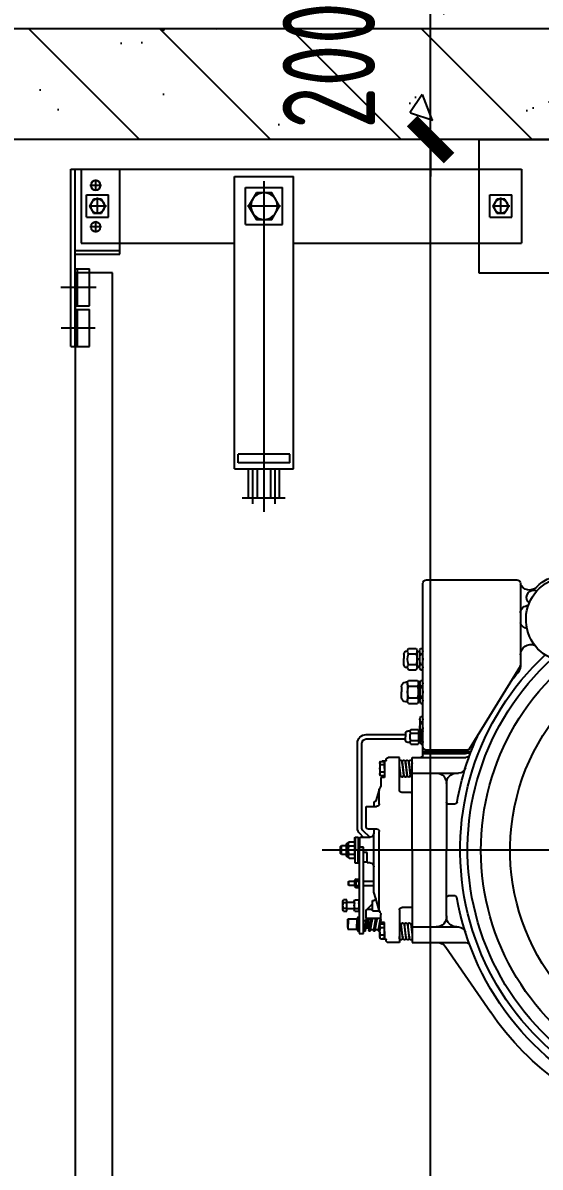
# Model space of a CAD drawing. Extents: x -678900 to 2378000, y 0 to 1840591.
# Drawn here: x -123271 to -122573, y 694482 to 696028 of the extents above; entities that cross this region are included whole.
import ezdxf

# ---------------------------------------------------------------- set-up
doc = ezdxf.new("R2010")
doc.units = 0
doc.header["$LTSCALE"] = 1000
doc.header["$MEASUREMENT"] = 0
doc.header["$PDMODE"] = 1
doc.linetypes.add('DASH', pattern=[0.35, 0.25, -0.1])
doc.layers.get('0').update_dxf_attribs({"linetype": 'CONTINUOUS'})
doc.layers.get('DEFPOINTS').update_dxf_attribs({"color": 8, "linetype": 'CONTINUOUS'})
for name, color, linetype in [('AD-DIMS-INSD', 73, 'CONTINUOUS'), ('AE-ELEV-4', 251, 'CONTINUOUS'), ('AE-HDWR-COVR', 8, 'CONTINUOUS'), ('AE-STRU-HACH', 40, 'CONTINUOUS'), ('AE-WALL', 255, 'CONTINUOUS'), ('C-XREF-INT', 7, 'CONTINUOUS')]:
    doc.layers.add(name, color=color, linetype=linetype)
doc.styles.add('TH-STYLE3', font='TSSDENG', dxfattribs={"width": 0.7, "bigfont": 'TSSDCHN'})
doc.dimstyles.new('TH-DIM50', dxfattribs={"dimscale": 50, "dimtxt": 2.5, "dimasz": 1, "dimexe": 1, "dimexo": 1, "dimgap": 1.5, "dimtad": 1, "dimdec": 0, "dimdsep": 46, "dimtxsty": 'TH-STYLE3', "dimblk1": 'ARCHTICK', "dimblk2": 'ARCHTICK', "dimsah": 1, "dimcen": -1, "dimclrd": 256, "dimclre": 256, "dimclrt": 256, "dimazin": 0, "dimtfac": 1, "dimtdec": 0, "dimtix": 1, "dimtmove": 2, "dimatfit": 0, "dimldrblk": 'ARCHTICK', "dimfxl": 0, "dimtolj": 1, "dimtzin": 0, "dimlwd": -1, "dimlwe": -1, "dimarcsym": 0})

# ---------------------------------------------------------------- blocks, each defined once
blk = doc.blocks.new('DXMX_View_SectionJoint_DEFAULT_191026113000218197')
at = {"layer": 'AE-STRU-HACH'}
h = blk.add_hatch(dxfattribs=at)
h.set_pattern_fill('钢筋混凝土', color=40, scale=50, style=0)
h.set_pattern_definition([(315, (0, 0), (88.38835, 88.38835), []), (320, (0, 0), (-31.376, -358.63), [37.5, -412.5]), (265, (0, 0), (376.096, 69.3757), [30, -330]), (10.4514, (-2.6, -29.9), (344.72, -289.2547), [31.87, -350.571]), (316.1842, (100, -2e-14), (-82.7595, -533.6205), [56.25, -618.75]), (6.6356, (93.1, -44.47), (487.059, -467.331), [47.805, -525.856]), (261.1842, (100, -2e-14), (487.059, -467.331), [45, -495]), (291, (75, -50), (-201.3094, -298.4535), [37.5, -412.5]), (236, (75, -50), (362.575, -121.6577), [30, -330]), (341.4514, (58.22, -74.87), (161.265, -420.1113), [31.87, -350.571]), (307.5, (0, 0), (166.4469, -6.0799), [0, -326, 0, -335, 0, -331.25]), (277.5, (0, 0), (197.2059, -131.5348), [0, -191, 0, -318.5, 0, -126.25]), (237.5, (2e-14, 111.5), (-11.2774, -266.9112), [0, -125, 0, -390, 0, -517.5]), (227.5, (3e-14, 161.5), (50.0525, -291.593), [0, -162.5, 0, -259, 0, -367.5])])
h.paths.add_polyline_path([(-7900, 20044.975163), (-8900, 20044.975163), (-8900, 19764.975163), (-9100, 19764.975163), (-9100, 20044.975163), (-10300, 20044.975163), (-10300, 21164.975163), (-10100, 21164.975163), (-10100, 20164.975163), (-7900, 20164.975163), (-7900, 21164.975163), (-7700, 21164.975163), (-7700, 19914.975163), (-6800, 19914.975163), (-6800, 19814.975163), (-7700, 19814.975163), (-7700, 19414.975163), (-7900, 19414.975163)], flags=0)
h.paths.add_polyline_path([(-11400, 19964.975163), (-11200, 19964.975163), (-11200, 19464.975163), (-11400, 19464.975163)], flags=0)
h.paths.add_polyline_path([(-11400, 18464.975163), (-11200, 18464.975163), (-11200, 18364.975163), (-11400, 18364.975163)], flags=0)
h.paths.add_polyline_path([(-7900, 17114.975163), (-10100, 17114.975163), (-10100, 16864.975163), (-10300, 16864.975163), (-10300, 17264.975163), (-7700, 17264.975163), (-7700, 16864.975163), (-7900, 16864.975163)], flags=0)
h.paths.add_polyline_path([(-11400, 16265.025163), (-11200, 16265.025163), (-11200, 15664.975163), (-10100, 15664.975163), (-10100, 15264.975163), (-10300, 15264.975163), (-10300, 15544.975163), (-11200, 15544.975163), (-11200, 15064.975163), (-11400, 15064.975163)], flags=0)
h.paths.add_polyline_path([(-7850, 15064.975163), (-7815.33, 14987.925163), (-7805, 14964.975163), (-7815.57, 14987.695163), (-7851.53, 15064.975163), (-7805, 14964.975163), (-7900, 14964.975163), (-7900, 16264.975163), (-7700, 16264.975163), (-7700, 15664.975163), (-6700, 15664.975163), (-6700, 15544.975163), (-7700, 15544.975163), (-7700, 14964.975163), (-7805, 14964.975163)], flags=0)
at = {"layer": 'AE-STRU-HACH', "color": 7, "ltscale": 0.3, "flags": 128}
blk.add_lwpolyline([(-7900, 17114.975163), (-10100, 17114.975163), (-10100, 16864.975163), (-10300, 16864.975163), (-10300, 17264.975163), (-7700, 17264.975163), (-7700, 16864.975163), (-7900, 16864.975163), (-7900, 17114.975163)], close=True, dxfattribs=at)
at = {"layer": 'AE-WALL', "ltscale": 0.3, "flags": 128}
blk.add_lwpolyline([(-7900, 17114.975163), (-10100, 17114.975163), (-10100, 16864.975163), (-10300, 16864.975163), (-10300, 17264.975163), (-7700, 17264.975163), (-7700, 16864.975163), (-7900, 16864.975163), (-7900, 17114.975163)], dxfattribs=at)
blk = doc.blocks.new('_ArchTick')
at = {"color": 0, "linetype": 'ByBlock', "const_width": 0.4}
blk.add_lwpolyline([(-0.5, -0.5), (0.5, 0.5)], dxfattribs=at)
blk = doc.blocks.new('*D487')
at = {"layer": 'AD-DIMS-INSD'}
for p, q in [((4144, 15390.1), (4144, 15440.1)), ((4637.7, 15390.1), (4094, 15390.1)), ((4144, 15190), (4144, 15390.1)), ((4637.7, 15190), (4094, 15190)), ((4144, 15190), (4144, 15140))]:
    blk.add_line(p, q, dxfattribs=at)
at = {"layer": 'DEFPOINTS', "color": 0}
for p in [(4144, 15390.1), (4687.7, 15390.1), (4687.7, 15190)]:
    blk.add_point(p, dxfattribs=at)
at = {"layer": 'AD-DIMS-INSD', "xscale": 50, "yscale": 50, "zscale": 50}
for p, rotation in [((4144, 15390.1), 270), ((4144, 15190), 90)]:
    blk.add_blockref('_ArchTick', p, dxfattribs=dict(at, rotation=rotation))
at = {"layer": 'AD-DIMS-INSD', "insert": (4006.5, 15290), "char_height": 125, "attachment_point": 5, "rotation": 90, "style": 'TH-STYLE3'}
blk.add_mtext('\\A1;200', dxfattribs=at)
blk = doc.blocks.new('*D488')
at = {"layer": 'AD-DIMS-INSD'}
for p, q in [((4637.7, 15190), (4094, 15190)), ((4144, 11710), (4144, 15190)), ((4637.7, 11710), (4094, 11710))]:
    blk.add_line(p, q, dxfattribs=at)
at = {"layer": 'DEFPOINTS', "color": 0}
for p in [(4144, 15190), (4687.7, 15190), (4687.7, 11710)]:
    blk.add_point(p, dxfattribs=at)
at = {"layer": 'AD-DIMS-INSD', "xscale": 50, "yscale": 50, "zscale": 50}
for p, rotation in [((4144, 15190), 90), ((4144, 11710), 270)]:
    blk.add_blockref('_ArchTick', p, dxfattribs=dict(at, rotation=rotation))
at = {"layer": 'AD-DIMS-INSD', "insert": (4006.5, 13537.2), "char_height": 125, "attachment_point": 5, "rotation": 90, "style": 'TH-STYLE3'}
blk.add_mtext('\\A1;4350', dxfattribs=at)
blk = doc.blocks.new('冲顶')
at = {"layer": 'AE-ELEV-4'}
for p, q in [((1334184.4, 858599.9), (1333788.4, 858599.9)), ((1334184.4, 858599.9), (1334184.4, 858419.9)), ((1334735.4, 858559.9), (1334126.4, 858559.9)), ((1334126.4, 858559.9), (1334126.4, 858459.9)), ((1334669.4, 858444.9), (1334669.4, 858559.9)), ((1334721.4, 858559.9), (1334721.4, 858459.9)), ((1334729.4, 858320.2), (1334729.4, 858559.9)), ((1334735.4, 858320.2), (1334735.4, 858559.9)), ((1334514.4, 858549.9), (1334434.4, 858549.9)), ((1334434.4, 858154.9), (1334434.4, 858549.9)), ((1334474.4, 858097), (1334474.4, 858543.4)), ((1334514.4, 858154.9), (1334514.4, 858549.9)), ((1334701.9, 858530.4), (1334701.9, 858545.6)), ((1334499.4, 858534.9), (1334449.4, 858534.9)), ((1334449.4, 858484.9), (1334449.4, 858534.9)), ((1334499.4, 858484.9), (1334499.4, 858534.9)), ((1334694.2, 858537.9), (1334710, 858537.9)), ((1334169.4, 858524.9), (1334139.4, 858524.9)), ((1334139.4, 858494.9), (1334139.4, 858524.9)), ((1334143.5, 858509.9), (1334148.9, 858519.4)), ((1334148.9, 858519.4), (1334159.9, 858519.4)), ((1334154.4, 858499), (1334154.4, 858521.4)), ((1334159.9, 858519.4), (1334165.4, 858509.9)), ((1334169.4, 858494.9), (1334169.4, 858524.9)), ((1334714.4, 858524.9), (1334684.4, 858524.9)), ((1334684.4, 858494.9), (1334684.4, 858524.9)), ((1334688.5, 858509.9), (1334693.9, 858519.4)), ((1334693.9, 858519.4), (1334704.9, 858519.4)), ((1334699.4, 858499), (1334699.4, 858521.4)), ((1334704.9, 858519.4), (1334710.4, 858509.9)), ((1334714.4, 858494.9), (1334714.4, 858524.9)), ((1334142.3, 858509.9), (1334165.9, 858509.9)), ((1334148.9, 858500.4), (1334143.5, 858509.9)), ((1334159.9, 858500.4), (1334148.9, 858500.4)), ((1334165.4, 858509.9), (1334159.9, 858500.4)), ((1334452.4, 858509.9), (1334496.8, 858509.9)), ((1334687.3, 858509.9), (1334710.9, 858509.9)), ((1334693.9, 858500.4), (1334688.5, 858509.9)), ((1334704.9, 858500.4), (1334693.9, 858500.4)), ((1334710.4, 858509.9), (1334704.9, 858500.4)), ((1334169.4, 858494.9), (1334139.4, 858494.9)), ((1334499.4, 858484.9), (1334449.4, 858484.9)), ((1334714.4, 858494.9), (1334684.4, 858494.9)), ((1334694, 858481.9), (1334709.8, 858481.9)), ((1334701.7, 858474.4), (1334701.7, 858489.6)), ((1334434.4, 858459.9), (1334126.4, 858459.9)), ((1334434.4, 858459.9), (1334184.4, 858459.9)), ((1334721.4, 858459.9), (1334514.4, 858459.9)), ((1334729.4, 858449.9), (1334669.4, 858449.9)), ((1334729.4, 858444.9), (1334669.4, 858444.9)), ((1334184.4, 858419.9), (1333788.4, 858419.9)), ((1334679.4, 858419.9), (1334729.4, 858419.9)), ((1334679.4, 856099.9), (1334679.4, 858419.9)), ((1334710.4, 858375.2), (1334710.4, 858425.2)), ((1334729.4, 858425.2), (1334710.4, 858425.2)), ((1334726.4, 858375.2), (1334726.4, 858425.2)), ((1334729.4, 858419.9), (1334729.4, 856099.9)), ((1334749.2, 858400.2), (1334701.4, 858400.2)), ((1334729.4, 858375.2), (1334710.4, 858375.2)), ((1334710.4, 858320.2), (1334710.4, 858370.2)), ((1334729.4, 858370.2), (1334710.4, 858370.2)), ((1334726.4, 858320.2), (1334726.4, 858370.2)), ((1334748.4, 858345.2), (1334702.4, 858345.2)), ((1334735.4, 858320.2), (1334710.4, 858320.2)), ((1334439.4, 858162.9), (1334439.4, 858174.9)), ((1334439.4, 858174.9), (1334509.4, 858174.9)), ((1334509.4, 858162.9), (1334509.4, 858174.9)), ((1334514.4, 858154.9), (1334434.4, 858154.9)), ((1334439.4, 858162.9), (1334509.4, 858162.9)), ((1334453.4, 858115.3), (1334453.4, 858154.9)), ((1334459.4, 858107.6), (1334459.4, 858154.9)), ((1334465.4, 858115.3), (1334465.4, 858154.9)), ((1334483.4, 858115.3), (1334483.4, 858154.9)), ((1334489.4, 858107.6), (1334489.4, 858154.9)), ((1334495.4, 858115.3), (1334495.4, 858154.9)), ((1334445.7, 858115.3), (1334473.9, 858115.3)), ((1334475.7, 858115.3), (1334503.9, 858115.3))]:
    blk.add_line(p, q, dxfattribs=at)
at = {"layer": 'AE-ELEV-4', "ltscale": 0.25}
for p, q in [((1334254.9, 858004.9), (1334132.9, 858004.9)), ((1334254.9, 858004.9), (1334133.2, 858004.9)), ((1334127.9, 857999.9), (1334127.9, 857886.9)), ((1334259.9, 857779.9), (1334259.9, 857999.9)), ((1334259.9, 857779.9), (1334259.9, 857999.9)), ((1334259.9, 857767.4), (1334259.9, 857999.9)), ((1334116.2, 857973.2), (1334117.8, 857975.5)), ((1334259.9, 857886.8), (1334259.9, 857908.5)), ((1334263, 857912.1), (1334261.3, 857912.1)), ((1334264.3, 857908.5), (1334264.3, 857886.8)), ((1334264.3, 857907.5), (1334267.4, 857907.5)), ((1334267.4, 857886.8), (1334267.4, 857908.5)), ((1334279.1, 857912.1), (1334268.8, 857912.1)), ((1334280.4, 857909), (1334281, 857909)), ((1334263, 857904.9), (1334261.3, 857904.9)), ((1334279.1, 857904.9), (1334268.8, 857904.9)), ((1334285.4, 857904.6), (1334285.4, 857898.6)), ((1334285.4, 857890.7), (1334285.4, 857898.6)), ((1334127.9, 857888.9), (1334197.1, 857776.3)), ((1334263, 857890.4), (1334261.3, 857890.4)), ((1334263, 857883.2), (1334261.3, 857883.2)), ((1334264.3, 857887.8), (1334267.5, 857887.8)), ((1334279.1, 857890.4), (1334268.8, 857890.4)), ((1334279.1, 857883.2), (1334268.8, 857883.2)), ((1334280.4, 857886.3), (1334281, 857886.3)), ((1334259.9, 857841.7), (1334259.9, 857865.1)), ((1334262.6, 857869), (1334261.4, 857869)), ((1334262.6, 857861.2), (1334261.4, 857861.2)), ((1334263.8, 857866.6), (1334265.9, 857866.6)), ((1334264, 857865.1), (1334264, 857841.7)), ((1334265.7, 857841.7), (1334265.7, 857865.1)), ((1334279.3, 857869), (1334267.2, 857869)), ((1334279.3, 857861.2), (1334267.2, 857861.2)), ((1334280.5, 857866.6), (1334282.7, 857866.6)), ((1334280.7, 857865.1), (1334280.7, 857841.7)), ((1334288.7, 857860.6), (1334288.7, 857853.4)), ((1334288.7, 857846.1), (1334288.7, 857853.4)), ((1334262.6, 857845.6), (1334261.4, 857845.6)), ((1334262.6, 857837.8), (1334261.4, 857837.8)), ((1334263.8, 857840.1), (1334265.9, 857840.1)), ((1334279.3, 857845.6), (1334267.2, 857845.6)), ((1334279.3, 857837.8), (1334267.2, 857837.8)), ((1334280.5, 857840.1), (1334282.7, 857840.1)), ((1334259.9, 857799.7), (1334259.9, 857816.6)), ((1334262.6, 857820.5), (1334261.4, 857820.5)), ((1334264, 857816.6), (1334264, 857799.6)), ((1334260, 857785.5), (1334260, 857800.3)), ((1334262.1, 857802.7), (1334260.9, 857802.7)), ((1334262.6, 857812.7), (1334261.4, 857812.7)), ((1334263, 857800.3), (1334263, 857785.5)), ((1334263, 857799.6), (1334265.1, 857799.6)), ((1334265.1, 857785.5), (1334265.1, 857800.3)), ((1334276.2, 857802.7), (1334266, 857802.7)), ((1334277.1, 857800.6), (1334280.1, 857800.6)), ((1334262.1, 857797.8), (1334260.9, 857797.8)), ((1334262.1, 857788), (1334260.9, 857788)), ((1334263, 857786.2), (1334265.2, 857786.2)), ((1334276.2, 857797.8), (1334266, 857797.8)), ((1334276.2, 857788), (1334266, 857788)), ((1334277.1, 857785.2), (1334280.1, 857785.2)), ((1334283.1, 857797.6), (1334283.1, 857792.9)), ((1334283.1, 857797.6), (1334283.1, 857792.9)), ((1334336.3, 857795.9), (1334283.1, 857795.9)), ((1334283.1, 857788.2), (1334283.1, 857792.9)), ((1334283.1, 857788.2), (1334283.1, 857792.9)), ((1334336.3, 857789.9), (1334283.1, 857789.9)), ((1334342.3, 857680.6), (1334342.3, 857783.9)), ((1334348.3, 857680.6), (1334348.3, 857783.9)), ((1334259.9, 857772.9), (1334194.7, 857772.9)), ((1334200.5, 857774.9), (1334254.9, 857774.9)), ((1334202.7, 857769.9), (1334259.9, 857769.9)), ((1334262.1, 857783.1), (1334260.9, 857783.1)), ((1334276.2, 857783.1), (1334266, 857783.1)), ((1334274.4, 857764.9), (1334201.9, 857764.9)), ((1334274.7, 857759.7), (1334274.3, 857756.8)), ((1334274.4, 857639.9), (1334274.4, 857764.9)), ((1334276.2, 857740.1), (1334278.5, 857759.1)), ((1334279.2, 857759.7), (1334276.9, 857740.7)), ((1334278.8, 857756.8), (1334278.5, 857759.7)), ((1334280.8, 857740.1), (1334283, 857759.1)), ((1334280.8, 857740.1), (1334283, 857759.1)), ((1334283.7, 857759.7), (1334281.4, 857740.7)), ((1334283.4, 857756.8), (1334283, 857759.7)), ((1334285.3, 857740.1), (1334287.5, 857759.1)), ((1334285.3, 857740.1), (1334287.5, 857759.1)), ((1334288.2, 857759.7), (1334286, 857740.7)), ((1334287.9, 857756.8), (1334287.5, 857759.7)), ((1334289.8, 857740.1), (1334291.5, 857754.5)), ((1334289.8, 857740.1), (1334291.5, 857754.5)), ((1334291.5, 857764.9), (1334306.5, 857764.9)), ((1334291.5, 857755.4), (1334291.5, 857764.9)), ((1334291.5, 857744.4), (1334291.5, 857755.4)), ((1334311.6, 857759.9), (1334314.6, 857759.8)), ((1334311.6, 857755.4), (1334311.6, 857759.9)), ((1334311.6, 857759.7), (1334311.6, 857740.1)), ((1334317.1, 857759.7), (1334311.6, 857759.7)), ((1334311.6, 857749.9), (1334311.6, 857755.4)), ((1334311.6, 857754.8), (1334317.1, 857754.8)), ((1334314.6, 857759.8), (1334314.6, 857759.7)), ((1334318, 857757.3), (1334318, 857742.5)), ((1334274.4, 857743.9), (1334211.7, 857743.9)), ((1334276.9, 857740.1), (1334276.6, 857743)), ((1334281.4, 857740.1), (1334281.1, 857743)), ((1334286, 857740.1), (1334285.6, 857743)), ((1334290.5, 857740.1), (1334290.1, 857743)), ((1334291.5, 857749.3), (1334290.5, 857740.7)), ((1334291.5, 857733.9), (1334291.5, 857744.4)), ((1334291.5, 857720.7), (1334291.5, 857744.4)), ((1334311.6, 857749.9), (1334311.6, 857744.4)), ((1334311.6, 857745), (1334317.1, 857745)), ((1334311.6, 857744.4), (1334311.6, 857737.9)), ((1334311.6, 857740.1), (1334317.1, 857740.1)), ((1334311.6, 857737.9), (1334316.6, 857737.9)), ((1334314.6, 857740.1), (1334314.6, 857737.8)), ((1334316.6, 857737.9), (1334316.6, 857726.9)), ((1334228, 857729), (1334228, 857639.9)), ((1334317.3, 857724.6), (1334317.6, 857724)), ((1334276.2, 857717.6), (1334288.4, 857717.6)), ((1334318.8, 857721), (1334323.2, 857706.3)), ((1334318.8, 857702.3), (1334318.8, 857721)), ((1334216.9, 857701.9), (1334225.5, 857701.9)), ((1334336.6, 857698.8), (1334322.3, 857698.8)), ((1334326.1, 857704.9), (1334325.2, 857704.9)), ((1334326.1, 857704.9), (1334326.1, 857699.3)), ((1334326.1, 857702.1), (1334326.1, 857698.8)), ((1334336.6, 857670.2), (1334336.6, 857698.8)), ((1334342.3, 857670.2), (1334342.3, 857680.6)), ((1334348.3, 857670.2), (1334348.3, 857680.6)), ((1334318.8, 857558.8), (1334318.8, 857664.9)), ((1334334.1, 857668.4), (1334322.3, 857668.4)), ((1334326.1, 857668.4), (1334326.1, 857662.4)), ((1334326.1, 857600.9), (1334326.1, 857662.4)), ((1334331.7, 857657.4), (1334340.5, 857665.9)), ((1334340.3, 857657.4), (1334344.6, 857661.6)), ((1334345.1, 857657.4), (1334331.1, 857657.4)), ((1334345.1, 857646.4), (1334345.1, 857657.4)), ((1334345.1, 857643.8), (1334345.1, 857646.4)), ((1334347.1, 857657.4), (1334346.6, 857656.9)), ((1334346.6, 857656.9), (1334346.6, 857646.4)), ((1334346.6, 857646.4), (1334346.6, 857639.9)), ((1334347.1, 857657.4), (1334347.1, 857639.9)), ((1334351.1, 857657.4), (1334347.1, 857657.4)), ((1334351.1, 857657.4), (1334351.1, 857639.9)), ((1334351.6, 857656.9), (1334351.1, 857657.4)), ((1334351.6, 857646.4), (1334351.6, 857656.9)), ((1334351.6, 857631.7), (1334351.6, 857648.1)), ((1334351.6, 857639.9), (1334351.6, 857646.4)), ((1334359.5, 857650.9), (1334352.6, 857650.9)), ((1334359.5, 857645.4), (1334352.6, 857645.4)), ((1334359.5, 857650.9), (1334363.6, 857648.1)), ((1334360.6, 857648.1), (1334360.6, 857631.7)), ((1334363.6, 857648.1), (1334363.6, 857631.7)), ((1334369.9, 857645.9), (1334363.6, 857645.9)), ((1334371.1, 857644.7), (1334369.9, 857645.9)), ((1334369.9, 857633.9), (1334369.9, 857645.9)), ((1334371.1, 857635.1), (1334371.1, 857644.7)), ((1333302.8, 857639.9), (1334396.1, 857639.9)), ((1334228, 857550.8), (1334228, 857639.9)), ((1334274.4, 857639.9), (1334274.4, 857514.9)), ((1334335.1, 857636.6), (1334340.1, 857636.6)), ((1334335.1, 857623.6), (1334335.1, 857636.6)), ((1334340.1, 857643.8), (1334345.1, 857643.8)), ((1334340.1, 857639.9), (1334340.1, 857643.8)), ((1334340.1, 857631.8), (1334340.1, 857643.8)), ((1334346.1, 857643.8), (1334340.1, 857643.8)), ((1334340.1, 857638.4), (1334340.1, 857639.9)), ((1334340.1, 857633.4), (1334340.1, 857638.4)), ((1334340.1, 857623.6), (1334340.1, 857633.4)), ((1334340.1, 857613.8), (1334340.1, 857631.8)), ((1334346.1, 857643.8), (1334346.1, 857631.8)), ((1334346.1, 857631.8), (1334346.1, 857598.9)), ((1334346.6, 857633.4), (1334346.6, 857639.9)), ((1334346.6, 857622.9), (1334346.6, 857633.4)), ((1334347.1, 857622.4), (1334347.1, 857639.9)), ((1334351.1, 857622.4), (1334351.1, 857639.9)), ((1334351.6, 857639.9), (1334351.6, 857633.4)), ((1334351.6, 857633.4), (1334351.6, 857622.9)), ((1334359.5, 857634.4), (1334352.6, 857634.4)), ((1334363.6, 857631.7), (1334359.5, 857628.9)), ((1334363.6, 857633.9), (1334369.9, 857633.9)), ((1334369.9, 857633.9), (1334371.1, 857635.1)), ((1334331.1, 857622.4), (1334335.1, 857622.4)), ((1334335.1, 857623.6), (1334340.1, 857623.6)), ((1334335.1, 857622.4), (1334335.1, 857623.6)), ((1334340.1, 857602.9), (1334340.1, 857613.8)), ((1334347.1, 857622.4), (1334346.6, 857622.9)), ((1334351.1, 857622.4), (1334347.1, 857622.4)), ((1334351.6, 857622.9), (1334351.1, 857622.4)), ((1334359.5, 857628.9), (1334352.6, 857628.9)), ((1334326.1, 857588.9), (1334326.1, 857600.9)), ((1334340.1, 857598.9), (1334340.1, 857602.9)), ((1334340.1, 857590.9), (1334340.1, 857598.9)), ((1334346.1, 857590.6), (1334346.1, 857599.2)), ((1334346.1, 857598.9), (1334346.1, 857590.9)), ((1334350, 857600.7), (1334346.6, 857600.7)), ((1334350, 857600.7), (1334352.1, 857599.2)), ((1334350.6, 857599.2), (1334350.6, 857590.6)), ((1334352.1, 857599.2), (1334352.1, 857590.6)), ((1334323.5, 857574.5), (1334326.1, 857582.9)), ((1334340.1, 857597.9), (1334326.1, 857597.9)), ((1334326.1, 857591.9), (1334326.2, 857591.9)), ((1334340.1, 857591.9), (1334326.1, 857591.9)), ((1334326.1, 857582.9), (1334326.1, 857588.9)), ((1334340.1, 857572.4), (1334340.1, 857590.9)), ((1334346.1, 857590.9), (1334346.1, 857586.9)), ((1334346.1, 857586.9), (1334346.1, 857579.9)), ((1334350, 857597.8), (1334346.6, 857597.8)), ((1334350, 857592), (1334346.6, 857592)), ((1334350, 857589.1), (1334346.6, 857589.1)), ((1334352.1, 857590.6), (1334350, 857589.1)), ((1334359.7, 857597.9), (1334352.1, 857597.9)), ((1334352.1, 857591.9), (1334359.7, 857591.9)), ((1334359.7, 857591.9), (1334359.7, 857597.9)), ((1334360.3, 857597.3), (1334359.7, 857597.9)), ((1334359.7, 857591.9), (1334360.3, 857592.5)), ((1334360.3, 857592.5), (1334360.3, 857597.3)), ((1334216.3, 857577.9), (1334225.5, 857577.9)), ((1334318.8, 857558.8), (1334323.5, 857574.5)), ((1334328.1, 857571.9), (1334325.5, 857571.9)), ((1334328.1, 857557.9), (1334328.1, 857571.9)), ((1334340.1, 857565.2), (1334340.1, 857572.4)), ((1334346.1, 857579.9), (1334346.1, 857572.4)), ((1334346.1, 857572.4), (1334346.1, 857565.2)), ((1334346.1, 857559.3), (1334346.1, 857570.5)), ((1334351.9, 857572.4), (1334346.8, 857572.4)), ((1334352.6, 857570.5), (1334352.6, 857559.3)), ((1334352.6, 857568.9), (1334362.2, 857568.9)), ((1334362.6, 857557.4), (1334362.6, 857572.4)), ((1334362.6, 857572.4), (1334367.2, 857572.4)), ((1334362.6, 857560.9), (1334362.6, 857568.9)), ((1334362.6, 857568.6), (1334367.2, 857568.6)), ((1334367.9, 857559.3), (1334367.9, 857570.5)), ((1334276.2, 857562.2), (1334288.4, 857562.2)), ((1334291.5, 857559.1), (1334291.5, 857535.4)), ((1334316.6, 857541.9), (1334316.6, 857552.9)), ((1334317.3, 857555.2), (1334317.6, 857555.8)), ((1334328.1, 857557.9), (1334321.1, 857557.9)), ((1334336, 857559.3), (1334328.1, 857567.2)), ((1334334.6, 857559.9), (1334328.1, 857559.9)), ((1334336.6, 857547.9), (1334336.6, 857557.9)), ((1334340.1, 857556.5), (1334340.1, 857565.2)), ((1334340.1, 857555), (1334340.1, 857556.5)), ((1334340.1, 857547.9), (1334340.1, 857555)), ((1334346.1, 857565.2), (1334346.1, 857559.4)), ((1334346.1, 857559.4), (1334346.1, 857558.2)), ((1334346.1, 857558.2), (1334346.1, 857550.9)), ((1334351.9, 857561.1), (1334346.8, 857561.1)), ((1334351.9, 857557.4), (1334346.8, 857557.4)), ((1334362.2, 857560.9), (1334352.6, 857560.9)), ((1334362.6, 857561.1), (1334367.2, 857561.1)), ((1334367.2, 857557.4), (1334362.6, 857557.4)), ((1334276.1, 857539.7), (1334274.4, 857525.3)), ((1334276.1, 857539.7), (1334274.4, 857525.3)), ((1334274.4, 857530.5), (1334275.4, 857539.1)), ((1334275.4, 857539.7), (1334275.8, 857536.8)), ((1334277.7, 857520.1), (1334280, 857539.1)), ((1334280.7, 857539.7), (1334278.4, 857520.7)), ((1334280.7, 857539.7), (1334278.4, 857520.7)), ((1334280, 857539.7), (1334280.3, 857536.8)), ((1334282.2, 857520.1), (1334284.5, 857539.1)), ((1334285.2, 857539.7), (1334282.9, 857520.7)), ((1334285.2, 857539.7), (1334282.9, 857520.7)), ((1334284.5, 857539.7), (1334284.8, 857536.8)), ((1334286.8, 857520.1), (1334289, 857539.1)), ((1334289.7, 857539.7), (1334287.4, 857520.7)), ((1334289, 857539.7), (1334289.4, 857536.8)), ((1334291.5, 857545.9), (1334291.5, 857535.4)), ((1334311.6, 857541.9), (1334316.6, 857541.9)), ((1334311.6, 857535.4), (1334311.6, 857541.9)), ((1334311.6, 857520.1), (1334311.6, 857539.7)), ((1334311.6, 857539.7), (1334317.1, 857539.7)), ((1334314.6, 857539.7), (1334314.6, 857541.9)), ((1334316.4, 857541.9), (1334316.8, 857539.9)), ((1334316.8, 857539.9), (1334316.8, 857539.7)), ((1334318.3, 857539.9), (1334317.1, 857546.6)), ((1334318, 857522.5), (1334318, 857537.3)), ((1334319.9, 857531.3), (1334318.3, 857539.9)), ((1334318.4, 857547.6), (1334321.8, 857547.6)), ((1334336.6, 857547.9), (1334319.6, 857547.9)), ((1334321.4, 857547.6), (1334321.4, 857547.9)), ((1334321.7, 857547.9), (1334323.2, 857539.9)), ((1334322.8, 857541.9), (1334323.2, 857539.9)), ((1334324.7, 857539.9), (1334323.2, 857547.9)), ((1334323.2, 857539.9), (1334324.8, 857531)), ((1334323.2, 857539.9), (1334323.2, 857539.7)), ((1334323.3, 857547.6), (1334328.2, 857547.6)), ((1334324.7, 857539.9), (1334323.5, 857546.6)), ((1334326.3, 857531.3), (1334324.7, 857539.9)), ((1334326.3, 857531.3), (1334324.7, 857539.9)), ((1334327.8, 857547.6), (1334327.8, 857547.9)), ((1334327.8, 857547.6), (1334327.8, 857547.9)), ((1334328.1, 857547.9), (1334329.6, 857539.9)), ((1334328.1, 857547.9), (1334329.6, 857539.9)), ((1334331.1, 857539.9), (1334329.6, 857547.9)), ((1334331.1, 857539.9), (1334329.6, 857547.9)), ((1334329.6, 857539.9), (1334331.2, 857531)), ((1334329.6, 857539.9), (1334331.2, 857531)), ((1334329.7, 857547.6), (1334330.1, 857547.6)), ((1334330.1, 857547.6), (1334330.1, 857545.2)), ((1334330.1, 857532.1), (1334330.1, 857536.9)), ((1334330.5, 857547.5), (1334332.6, 857545.4)), ((1334332.7, 857531.3), (1334331.1, 857539.9)), ((1334332.7, 857531.3), (1334331.1, 857539.9)), ((1334333.7, 857544.9), (1334334.2, 857547.9)), ((1334335, 857544.9), (1334333.8, 857544.9)), ((1334333.8, 857544.9), (1334333.8, 857539.9)), ((1334333.8, 857534.9), (1334333.8, 857539.9)), ((1334334.2, 857547.6), (1334334.2, 857547.9)), ((1334334.5, 857547.9), (1334335.1, 857544.5)), ((1334334.5, 857547.9), (1334336, 857539.9)), ((1334337.5, 857539.9), (1334336, 857547.9)), ((1334336, 857539.9), (1334337.6, 857531)), ((1334340.1, 857544.9), (1334336.6, 857544.9)), ((1334339.1, 857531.3), (1334337.5, 857539.9)), ((1334340.1, 857544.9), (1334340.1, 857547.9)), ((1334340.1, 857531.9), (1334340.1, 857544.9)), ((1334347, 857549.9), (1334346, 857549.9)), ((1334346.1, 857550.9), (1334346.1, 857528.9)), ((1334348.6, 857547.2), (1334347, 857549.9)), ((1334347, 857549.9), (1334347, 857539.9)), ((1334347, 857529.9), (1334347, 857539.9)), ((1334360.9, 857546.9), (1334349.1, 857546.9)), ((1334349.1, 857546.9), (1334349.1, 857539.9)), ((1334349.1, 857532.9), (1334349.1, 857539.9)), ((1334360.7, 857546.9), (1334360.7, 857539.9)), ((1334360.7, 857532.9), (1334360.7, 857539.9)), ((1334361.1, 857546.7), (1334360.9, 857546.9)), ((1334360.9, 857532.9), (1334360.9, 857539.9)), ((1334361.1, 857544.8), (1334361.1, 857546.7)), ((1334361.1, 857539.9), (1334361.1, 857544.8)), ((1334361.1, 857535.4), (1334361.1, 857539.9)), ((1334361.1, 857539.9), (1334361.1, 857535)), ((1334274.4, 857535.9), (1334211.9, 857535.9)), ((1334278.1, 857523), (1334278.4, 857520.1)), ((1334282.6, 857523), (1334282.9, 857520.1)), ((1334287.1, 857523), (1334287.4, 857520.1)), ((1334291.3, 857520.1), (1334291.6, 857523)), ((1334291.5, 857535.4), (1334291.5, 857524.4)), ((1334291.5, 857524.4), (1334291.5, 857514.9)), ((1334311.6, 857529.9), (1334311.6, 857535.4)), ((1334311.6, 857534.8), (1334317.1, 857534.8)), ((1334311.6, 857529.9), (1334311.6, 857524.4)), ((1334311.6, 857525), (1334317.1, 857525)), ((1334311.6, 857524.4), (1334311.6, 857519.9)), ((1334317.7, 857532.1), (1334318.2, 857532.1)), ((1334318, 857533.3), (1334318.4, 857531)), ((1334319.7, 857532.1), (1334324.6, 857532.1)), ((1334320.1, 857532.1), (1334319.9, 857531)), ((1334324.4, 857533.3), (1334324.8, 857531)), ((1334326.1, 857532.1), (1334330.1, 857532.1)), ((1334326.5, 857532.1), (1334326.3, 857531)), ((1334326.5, 857532.1), (1334326.3, 857531)), ((1334330.5, 857532.3), (1334330.9, 857532.7)), ((1334332.2, 857533.9), (1334332.6, 857534.4)), ((1334333.4, 857534.8), (1334332.7, 857531)), ((1334332.9, 857532.1), (1334332.7, 857531)), ((1334336.9, 857534.9), (1334333.8, 857534.9)), ((1334340.1, 857534.9), (1334338.4, 857534.9)), ((1334339.8, 857534.8), (1334339.1, 857531)), ((1334340.1, 857526.9), (1334340.1, 857531.9)), ((1334346.1, 857526.9), (1334340.1, 857526.9)), ((1334347, 857529.9), (1334346, 857529.9)), ((1334346.1, 857528.9), (1334346.1, 857526.9)), ((1334348.6, 857532.6), (1334347, 857529.9)), ((1334360.9, 857532.9), (1334349.1, 857532.9)), ((1334361.1, 857533.1), (1334360.9, 857532.9)), ((1334361.1, 857533.1), (1334360.9, 857532.9)), ((1334361.1, 857535.4), (1334361.1, 857535)), ((1334361.1, 857535), (1334361.1, 857533.1)), ((1334361.1, 857535), (1334361.1, 857533.1)), ((1334228.8, 857508.8), (1334168.6, 857421.1)), ((1334240.3, 857514.9), (1334201.9, 857514.9)), ((1334274.4, 857514.9), (1334240.3, 857514.9)), ((1334291.5, 857514.9), (1334306.5, 857514.9)), ((1334317.1, 857520.1), (1334311.6, 857520.1)), ((1334311.6, 857519.9), (1334314.6, 857519.9)), ((1334314.6, 857519.9), (1334314.6, 857520.1))]:
    blk.add_line(p, q, dxfattribs=at)
at = {"layer": 'AE-ELEV-4'}
blk.add_lwpolyline([(1334484.8, 858527.9), (1334495.2, 858509.9), (1334484.8, 858491.9), (1334464, 858491.9), (1334453.6, 858509.9), (1334464, 858527.9)], close=True, dxfattribs=at)
for centre, radius in [((1334701.9, 858537.9), 6.5), ((1334474.4, 858509.9), 18), ((1334154.4, 858509.9), 9.5), ((1334699.4, 858509.9), 9.5), ((1334701.9, 858481.9), 6.5)]:
    blk.add_circle(centre, radius, dxfattribs=at)
at = {"layer": 'AE-ELEV-4', "ltscale": 0.25}
for centre, radius, start, end in [((1334063, 857951.5), 57.5, 97.9975, 62.6796), ((1334066.3, 857956.2), 55.8, 44.1318, 65.3921), ((1334132.9, 857999.9), 5, 90, 180), ((1334254.9, 857999.9), 5, 0, 90), ((1334254.9, 857999.9), 5, 0, 90), ((1334254.9, 857999.9), 5, 0, 90), ((1334109.6, 857981.2), 10, 325.5662, 114.5367), ((1334115.7, 858004.1), 13, 224.1318, 340.3842), ((1334117.9, 857960.2), 10, 0, 93.0009), ((1334118.2, 857949.3), 10, 276.0433, 347.1614), ((1333849.4, 857639.9), 292.5, 287.9202, 251.731), ((1334113.9, 857903.7), 14, 0, 111.1828), ((1334265.4, 857908.5), 5.52, 139.1176, 220.8824), ((1334258.8, 857908.5), 5.52, 319.1176, 40.8824), ((1334273, 857908.5), 5.52, 139.1176, 220.8824), ((1334275, 857908.5), 5.52, 319.1176, 40.8824), ((1334281, 857904.6), 4.42, 0, 90), ((1333849.4, 857639.9), 332, 286.3408, 49.9562), ((1333849.4, 857639.9), 350, 287.492, 47.6243), ((1333849.4, 857639.9), 350, 287.492, 47.6243), ((1333849.4, 857639.9), 360, 288.9908, 47.0609), ((1334281.6, 857897.6), 21.6, 160.4342, 199.5658), ((1334242.7, 857897.6), 21.6, 340.4342, 19.5658), ((1334289.1, 857897.6), 21.6, 160.4342, 199.5658), ((1334258.8, 857897.6), 21.6, 340.4342, 19.5658), ((1334132.9, 857890.5), 5, 180, 214.9413), ((1334138.2, 857886.9), 10, 180, 220.5474), ((1333849.4, 857639.9), 370, 38.0508, 40.5474), ((1334265.4, 857886.8), 5.52, 139.1176, 220.8824), ((1334258.8, 857886.8), 5.52, 319.1176, 40.8824), ((1334273, 857886.8), 5.52, 139.1176, 220.8824), ((1334275, 857886.8), 5.52, 319.1176, 40.8824), ((1334281, 857890.7), 4.42, 270, 0), ((1334265.9, 857865.1), 5.95, 139.1176, 220.8824), ((1334283.3, 857853.4), 23.3, 160.4342, 199.5658), ((1334258.1, 857865.1), 5.95, 319.1176, 40.8824), ((1334240.6, 857853.4), 23.3, 340.4342, 19.5658), ((1334271.7, 857865.1), 5.95, 139.1176, 220.8824), ((1334289.1, 857853.4), 23.3, 160.4342, 199.5658), ((1334274.8, 857865.1), 5.95, 319.1176, 40.8824), ((1334257.3, 857853.4), 23.3, 340.4342, 19.5658), ((1334282.7, 857860.6), 6, 0, 90), ((1334282.7, 857846.1), 6, 270, 0), ((1334265.9, 857841.7), 5.95, 139.1176, 220.8824), ((1334258.1, 857841.7), 5.95, 319.1176, 40.8824), ((1334271.7, 857841.7), 5.95, 139.1176, 220.8824), ((1334274.8, 857841.7), 5.95, 319.1176, 40.8824), ((1334265.9, 857816.6), 5.95, 139.1176, 220.8824), ((1334258.1, 857816.6), 5.95, 319.1176, 40.8824), ((1334283.3, 857804.9), 23.3, 160.4342, 188.2088), ((1334263.8, 857800.3), 3.75, 139.1176, 220.8824), ((1334259.3, 857800.3), 3.75, 319.1176, 40.8824), ((1334240.7, 857804.9), 23.3, 346.8371, 19.5658), ((1334268.9, 857800.3), 3.75, 139.1176, 220.8824), ((1334273.4, 857800.3), 3.75, 319.1176, 40.8824), ((1334280.1, 857797.6), 3, 0, 90), ((1333849.4, 857639.9), 370, 10.1001, 25.052), ((1334263.8, 857785.5), 3.75, 139.1176, 220.8824), ((1334274.8, 857792.9), 14.7, 160.4342, 199.5658), ((1334248.3, 857792.9), 14.7, 340.4342, 19.5658), ((1334259.3, 857785.5), 3.75, 319.1176, 40.8824), ((1334268.9, 857785.5), 3.75, 139.1176, 220.8824), ((1334279.9, 857792.9), 14.7, 160.4342, 199.5658), ((1334262.4, 857792.9), 14.7, 340.4342, 19.5658), ((1334273.4, 857785.5), 3.75, 319.1176, 40.8824), ((1334280.1, 857788.2), 3, 270, 0), ((1334336.3, 857783.9), 12, 0, 90), ((1334336.3, 857783.9), 6, 0, 90), ((1334202.7, 857779.9), 10, 224.427, 270), ((1334201.9, 857770.9), 6, 200.3897, 270), ((1334200.5, 857779.9), 5, 226.2147, 270), ((1334254.9, 857779.9), 5, 270, 0), ((1334262.4, 857767.4), 2.5, 180, 270), ((1334276.6, 857759.4), 1.94, 350.8564, 170.8564), ((1334281.1, 857759.4), 1.94, 350.8564, 170.8564), ((1334285.6, 857759.4), 1.94, 350.8564, 170.8564), ((1334290.1, 857759.4), 1.94, 45.2238, 170.8564), ((1334306.5, 857761.9), 3, 0, 90), ((1334311.5, 857761.9), 2, 180, 270), ((1334311.2, 857755.3), 0.4, 270, 0), ((1334314.2, 857757.3), 3.75, 319.1176, 40.8824), ((1334303.2, 857749.9), 14.7, 340.4342, 19.5658), ((1334211.9, 857753.9), 10, 197.4576, 270), ((1334213.9, 857729.9), 14, 0, 90), ((1334241.9, 857729.9), 14, 90, 183.7558), ((1334274.3, 857740.4), 1.94, 270, 350.8564), ((1334278.8, 857740.4), 1.94, 170.8564, 350.8564), ((1334283.4, 857740.4), 1.94, 170.8564, 350.8564), ((1334287.9, 857740.4), 1.94, 170.8564, 350.8564), ((1334292.4, 857740.4), 1.94, 170.8564, 242.5677), ((1334311.2, 857744.5), 0.4, 0, 90), ((1334314.2, 857742.5), 3.75, 319.1176, 40.8824), ((1334320.6, 857726.9), 4, 180, 215.1893), ((1334303.5, 857716.4), 16, 16.6992, 28.3594), ((1334276.2, 857714.5), 3.1, 90, 124.1451), ((1334288.4, 857720.7), 3.1, 270, 0), ((1334217.1, 857705.4), 3.5, 190.1001, 270), ((1334225.5, 857704.4), 2.5, 270, 0), ((1334322.3, 857702.3), 3.5, 180, 270), ((1334325.2, 857706.9), 2, 196.6992, 270), ((1334322.3, 857664.9), 3.5, 90, 180), ((1334331.1, 857662.4), 5, 180, 270), ((1334334.1, 857670.9), 2.5, 270, 0), ((1334336.3, 857670.2), 6, 314.2218, 0), ((1334336.3, 857670.2), 12, 314.2218, 0), ((1334355.8, 857648.1), 4.19, 139.1176, 220.8824), ((1334368, 857639.9), 16.4, 160.4342, 199.5658), ((1334356.4, 857648.1), 4.19, 319.1176, 40.8824), ((1334344.1, 857639.9), 16.4, 340.4342, 19.5658), ((1334355.8, 857631.7), 4.19, 139.1176, 220.8824), ((1334356.4, 857631.7), 4.19, 319.1176, 40.8824), ((1334331.1, 857617.4), 5, 90, 180), ((1334348.3, 857599.2), 2.21, 139.1176, 220.8824), ((1334348.4, 857599.2), 2.21, 319.1176, 40.8824), ((1334354.7, 857594.9), 8.62, 160.4342, 199.5658), ((1334348.3, 857590.6), 2.21, 139.1176, 220.8824), ((1334341.9, 857594.9), 8.62, 340.4342, 19.5658), ((1334348.4, 857590.6), 2.21, 319.1176, 40.8824), ((1333849.4, 857639.9), 370, 290.7116, 350.0287), ((1334216.3, 857575.4), 2.5, 90, 170.0287), ((1334225.5, 857575.4), 2.5, 0, 90), ((1334325.5, 857573.9), 2, 163.3008, 270), ((1334348.9, 857570.5), 2.87, 139.1176, 220.8824), ((1334357.3, 857564.9), 11.2, 160.4342, 199.5658), ((1334349.7, 857570.5), 2.87, 319.1176, 40.8824), ((1334341.3, 857564.9), 11.2, 340.4342, 19.5658), ((1334362.2, 857569.3), 0.4, 270, 0), ((1334365, 857570.5), 2.87, 319.1176, 40.8824), ((1334356.6, 857564.9), 11.2, 340.4342, 19.5658), ((1334276.2, 857565.3), 3.1, 235.8549, 270), ((1334288.4, 857559.1), 3.1, 0, 90), ((1334320.6, 857552.9), 4, 144.8107, 180), ((1334303.5, 857563.4), 16, 331.6406, 343.3008), ((1334321.1, 857553.9), 4, 90, 151.6406), ((1334334.6, 857557.9), 2, 0, 90), ((1334348.9, 857559.3), 2.87, 139.1176, 220.8824), ((1334349.7, 857559.3), 2.87, 319.1176, 40.8824), ((1334362.2, 857560.5), 0.4, 0, 90), ((1334365, 857559.3), 2.87, 319.1176, 40.8824), ((1334213.9, 857549.9), 14, 270, 0), ((1334241.9, 857549.9), 14, 176.2442, 270), ((1334273.5, 857539.4), 1.94, 350.8564, 62.5677), ((1334278.1, 857539.4), 1.94, 350.8564, 170.8564), ((1334282.6, 857539.4), 1.94, 350.8564, 170.8564), ((1334287.1, 857539.4), 1.94, 350.8564, 170.8564), ((1334291.6, 857539.4), 1.94, 90, 170.8564), ((1334319.6, 857544.9), 3, 90, 180), ((1334314.2, 857537.3), 3.75, 319.1176, 40.8824), ((1334330.1, 857547), 0.6, 45, 90), ((1334333.8, 857546.5), 1.6, 225, 270), ((1334349.1, 857547.5), 0.6, 210, 270), ((1334211.9, 857525.9), 10, 90, 162.5424), ((1334311.2, 857535.3), 0.4, 270, 0), ((1334311.2, 857524.5), 0.4, 0, 90), ((1334303.2, 857529.9), 14.7, 340.4342, 19.5658), ((1334314.2, 857522.5), 3.75, 319.1176, 40.8824), ((1334319.1, 857531.1), 0.75, 180, 0), ((1334325.5, 857531.1), 0.75, 180, 0), ((1334330.1, 857532.7), 0.6, 270, 315), ((1334331.9, 857531.1), 0.75, 180, 0), ((1334333.8, 857533.3), 1.6, 90, 135), ((1334349.1, 857532.3), 0.6, 90, 150), ((1334201.9, 857508.9), 6, 90, 159.6103), ((1334240.3, 857500.9), 14, 90, 145.5738), ((1334275.8, 857520.4), 1.94, 225.2238, 350.8564), ((1334280.3, 857520.4), 1.94, 170.8564, 350.8564), ((1334284.8, 857520.4), 1.94, 170.8564, 350.8564), ((1334289.4, 857520.4), 1.94, 170.8564, 350.8564), ((1334306.5, 857517.9), 3, 270, 0), ((1334311.5, 857517.9), 2, 90, 180), ((1333849.4, 857639.9), 387, 304.8956, 325.5738)]:
    blk.add_arc(centre, radius, start, end, dxfattribs=at)
for centre, major_axis, start_param, end_param in [((1334325.5, 857531.1), (0.53, 0.53), 2.356194, 5.497787), ((1334331.9, 857531.1), (-0.53, 0.53), 0.785398, 3.926991), ((1334338.3, 857531.1), (0.53, 0.53), 2.356194, 5.497787)]:
    blk.add_ellipse(centre, major_axis=major_axis, ratio=1, start_param=start_param, end_param=end_param, dxfattribs=at)
blk = doc.blocks.new('电梯标高')
at = {"layer": 'AE-HDWR-COVR', "linetype": 'DASH', "xscale": -1}
blk.add_blockref('冲顶', (1338393.4, -843409.9), dxfattribs=at)
at = {"layer": 'AD-DIMS-INSD'}
dim = blk.add_aligned_dim(p1=(4687.7, 15190), p2=(4687.7, 15390.1), distance=543.7, dimstyle='TH-DIM50', dxfattribs=at)
dim.commit()
dim.dimension.update_dxf_attribs({"geometry": '*D487', "text_midpoint": (4006.5, 15290)})
dim = blk.add_linear_dim(base=(4144, 15190), p1=(4687.7, 11710), p2=(4687.7, 15190), angle=90, text='4350', dimstyle='TH-DIM50', dxfattribs=at)
dim.commit()
dim.dimension.update_dxf_attribs({"geometry": '*D488', "text_midpoint": (4006.5, 13537.2), "dimtype": 129})

msp = doc.modelspace()

# ---------------------------------------------------------------- block references
msp.add_blockref('DXMX_View_SectionJoint_DEFAULT_191026113000218197', (-113326.1, 678755.8))

# ---------------------------------------------------------------- next in the draw order: block references
at = {"layer": 'C-XREF-INT'}
msp.add_blockref('电梯标高', (-126864.6, 680680.8), dxfattribs=at)

doc.saveas('drawing.dxf')
